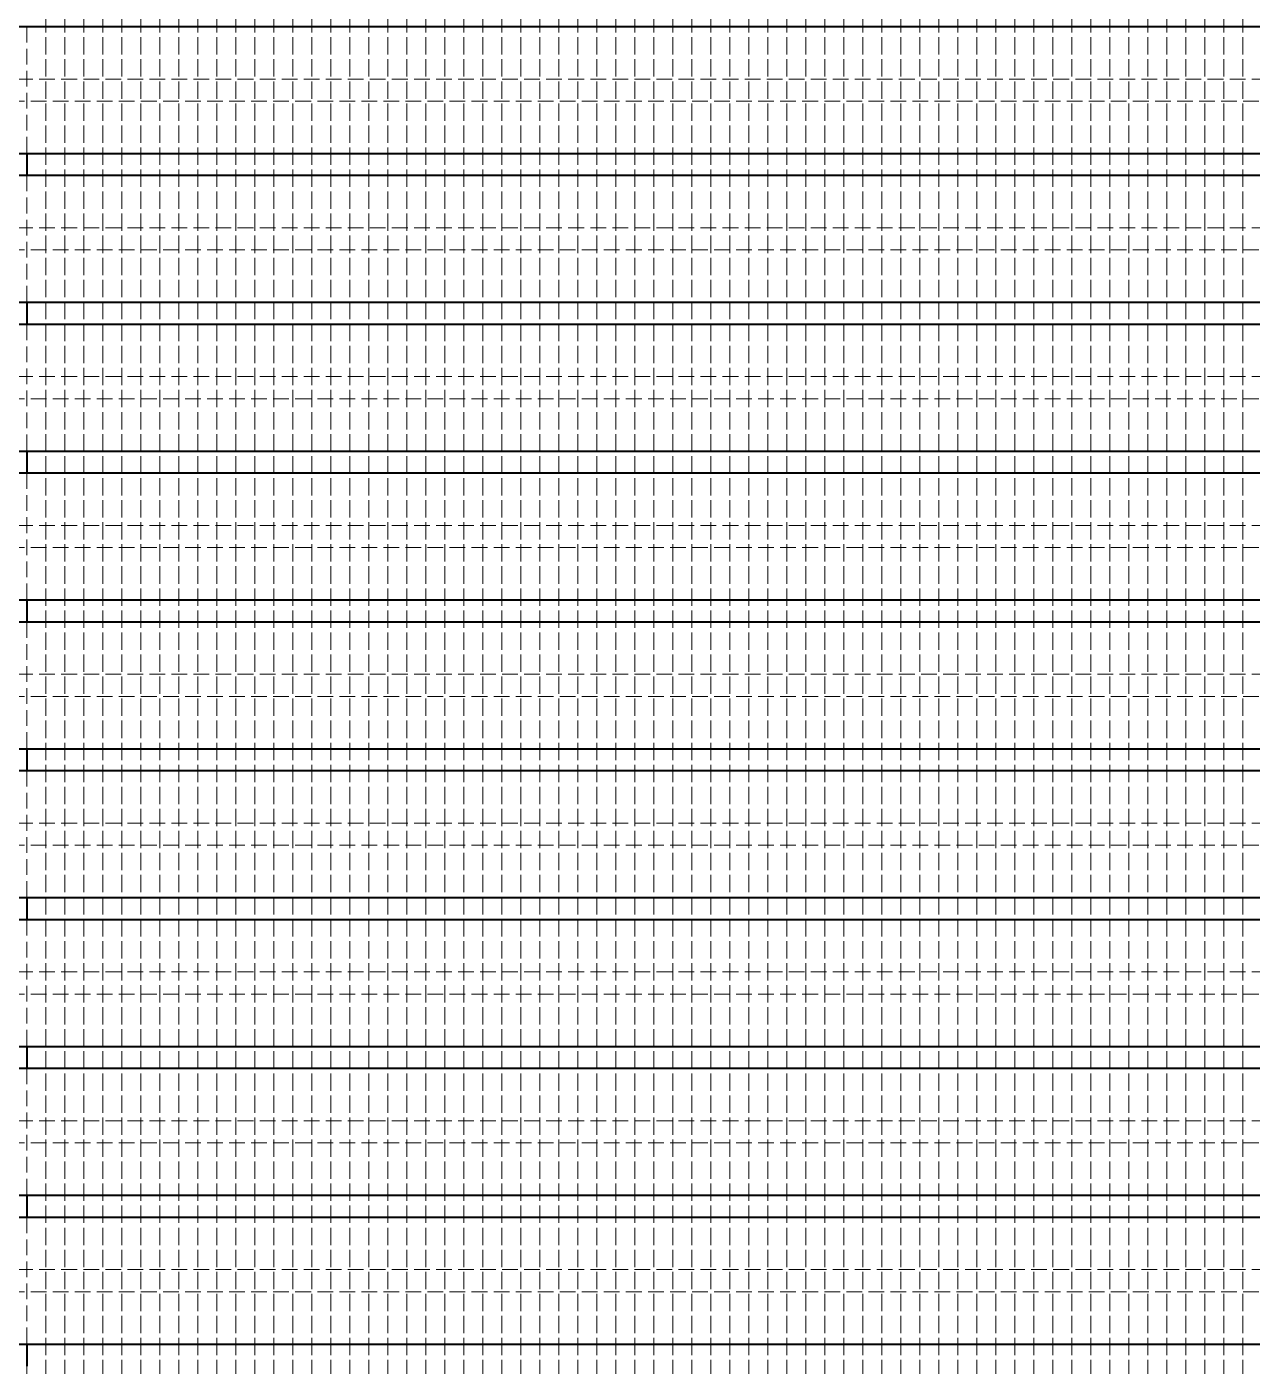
# Model space of a CAD drawing. Header units: millimetres. Extents: x 0 to 630, y 0 to 446.
# Drawn here: x 343 to 362.35, y 157.07 to 178.22 of the extents above; entities that cross this region are included whole.
import ezdxf

# ---------------------------------------------------------------- set-up
doc = ezdxf.new("R2010")
doc.units = ezdxf.units.MM
doc.header["$LTSCALE"] = 1.5
doc.linetypes.add('DASHED', pattern=[0.2067, 0.1654, -0.0413])
doc.layers.add('가려진 것(ISO)', color=2, linetype='DASHED', lineweight=18, true_color=0xffff00)
doc.layers.add('가시적인 것(ISO)', color=3, linetype='Continuous', lineweight=40, true_color=0x00ff00)

msp = doc.modelspace()

# ---------------------------------------------------------------- linework, layer by layer
at = {"layer": '가려진 것(ISO)'}
for p, q in [((343.302, 138.444), (343.302, 239.319)), ((343.302, 239.319), (343.302, 138.444)), ((343.602, 138.444), (343.602, 239.319)), ((343.602, 239.319), (343.602, 138.444)), ((343.902, 138.444), (343.902, 239.319)), ((343.902, 239.319), (343.902, 138.444)), ((344.202, 138.444), (344.202, 239.319)), ((344.202, 239.319), (344.202, 138.444)), ((344.502, 138.444), (344.502, 239.319)), ((344.502, 239.319), (344.502, 138.444)), ((344.802, 138.444), (344.802, 239.319)), ((344.802, 239.319), (344.802, 138.444)), ((345.102, 138.444), (345.102, 239.319)), ((345.102, 239.319), (345.102, 138.444)), ((345.402, 138.444), (345.402, 239.319)), ((345.402, 239.319), (345.402, 138.444)), ((345.702, 138.444), (345.702, 239.319)), ((345.702, 239.319), (345.702, 138.444)), ((346.002, 138.444), (346.002, 239.319)), ((346.002, 239.319), (346.002, 138.444)), ((346.302, 138.444), (346.302, 239.319)), ((346.302, 239.319), (346.302, 138.444)), ((346.602, 138.444), (346.602, 239.319)), ((346.602, 239.319), (346.602, 138.444)), ((346.902, 138.444), (346.902, 239.319)), ((346.902, 239.319), (346.902, 138.444)), ((347.202, 138.444), (347.202, 239.319)), ((347.202, 239.319), (347.202, 138.444)), ((347.502, 138.444), (347.502, 239.319)), ((347.502, 239.319), (347.502, 138.444)), ((347.802, 138.444), (347.802, 239.319)), ((347.802, 239.319), (347.802, 138.444)), ((348.102, 138.444), (348.102, 239.319)), ((348.102, 239.319), (348.102, 138.444)), ((348.402, 138.444), (348.402, 239.319)), ((348.402, 239.319), (348.402, 138.444)), ((348.702, 138.444), (348.702, 239.319)), ((348.702, 239.319), (348.702, 138.444)), ((349.002, 138.444), (349.002, 239.319)), ((349.002, 239.319), (349.002, 138.444)), ((349.302, 138.444), (349.302, 239.319)), ((349.302, 239.319), (349.302, 138.444)), ((349.602, 138.444), (349.602, 239.319)), ((349.602, 239.319), (349.602, 138.444)), ((349.902, 138.444), (349.902, 239.319)), ((349.902, 239.319), (349.902, 138.444)), ((350.202, 138.444), (350.202, 239.319)), ((350.202, 239.319), (350.202, 138.444)), ((350.502, 138.444), (350.502, 239.319)), ((350.502, 239.319), (350.502, 138.444)), ((350.802, 138.444), (350.802, 239.319)), ((350.802, 239.319), (350.802, 138.444)), ((351.102, 138.444), (351.102, 239.319)), ((351.102, 239.319), (351.102, 138.444)), ((351.402, 138.444), (351.402, 239.319)), ((351.402, 239.319), (351.402, 138.444)), ((351.702, 138.444), (351.702, 239.319)), ((351.702, 239.319), (351.702, 138.444)), ((352.002, 138.444), (352.002, 239.319)), ((352.002, 239.319), (352.002, 138.444)), ((352.302, 138.444), (352.302, 239.319)), ((352.302, 239.319), (352.302, 138.444)), ((352.602, 138.444), (352.602, 239.319)), ((352.602, 239.319), (352.602, 138.444)), ((352.902, 138.444), (352.902, 239.319)), ((352.902, 239.319), (352.902, 138.444)), ((353.202, 138.444), (353.202, 239.319)), ((353.202, 239.319), (353.202, 138.444)), ((353.502, 138.444), (353.502, 239.319)), ((353.502, 239.319), (353.502, 138.444)), ((353.802, 138.444), (353.802, 239.319)), ((353.802, 239.319), (353.802, 138.444)), ((354.102, 138.444), (354.102, 239.319)), ((354.102, 239.319), (354.102, 138.444)), ((354.402, 138.444), (354.402, 239.319)), ((354.402, 239.319), (354.402, 138.444)), ((354.702, 138.444), (354.702, 239.319)), ((354.702, 239.319), (354.702, 138.444)), ((355.002, 138.444), (355.002, 239.319)), ((355.002, 239.319), (355.002, 138.444)), ((355.302, 138.444), (355.302, 239.319)), ((355.302, 239.319), (355.302, 138.444)), ((355.602, 138.444), (355.602, 239.319)), ((355.602, 239.319), (355.602, 138.444)), ((355.902, 138.444), (355.902, 239.319)), ((355.902, 239.319), (355.902, 138.444)), ((356.202, 138.444), (356.202, 239.319)), ((356.202, 239.319), (356.202, 138.444)), ((356.502, 138.444), (356.502, 239.319)), ((356.502, 239.319), (356.502, 138.444)), ((356.802, 138.444), (356.802, 239.319)), ((356.802, 239.319), (356.802, 138.444)), ((357.102, 138.444), (357.102, 239.319)), ((357.102, 239.319), (357.102, 138.444)), ((357.402, 138.444), (357.402, 239.319)), ((357.402, 239.319), (357.402, 138.444)), ((357.702, 138.444), (357.702, 239.319)), ((357.702, 239.319), (357.702, 138.444)), ((358.002, 138.444), (358.002, 239.319)), ((358.002, 239.319), (358.002, 138.444)), ((358.302, 138.444), (358.302, 239.319)), ((358.302, 239.319), (358.302, 138.444)), ((358.602, 138.444), (358.602, 239.319)), ((358.602, 239.319), (358.602, 138.444)), ((358.902, 138.444), (358.902, 239.319)), ((358.902, 239.319), (358.902, 138.444)), ((359.202, 138.444), (359.202, 239.319)), ((359.202, 239.319), (359.202, 138.444)), ((359.502, 138.444), (359.502, 239.319)), ((359.502, 239.319), (359.502, 138.444)), ((359.802, 138.444), (359.802, 239.319)), ((359.802, 239.319), (359.802, 138.444)), ((360.102, 138.444), (360.102, 239.319)), ((360.102, 239.319), (360.102, 138.444)), ((360.402, 138.444), (360.402, 239.319)), ((360.402, 239.319), (360.402, 138.444)), ((360.702, 138.444), (360.702, 239.319)), ((360.702, 239.319), (360.702, 138.444)), ((361.002, 138.444), (361.002, 239.319)), ((361.002, 239.319), (361.002, 138.444)), ((361.302, 138.444), (361.302, 239.319)), ((361.302, 239.319), (361.302, 138.444)), ((361.602, 138.444), (361.602, 239.319)), ((361.602, 239.319), (361.602, 138.444)), ((361.902, 138.444), (361.902, 239.319)), ((361.902, 239.319), (361.902, 138.444)), ((362.202, 138.444), (362.202, 239.319)), ((362.202, 239.319), (362.202, 138.444)), ((343.002, 178.219), (343.002, 176.219)), ((343.002, 175.869), (343.002, 173.869)), ((343.002, 173.519), (343.002, 171.519)), ((343.002, 171.169), (343.002, 169.169)), ((343.002, 168.819), (343.002, 166.819)), ((343.002, 166.469), (343.002, 164.469)), ((343.002, 164.119), (343.002, 162.119)), ((343.002, 161.769), (343.002, 159.769)), ((343.002, 159.419), (343.002, 157.419)), ((343.002, 157.069), (343.002, 155.069))]:
    msp.add_line(p, q, dxfattribs=at)
at = {"layer": '가려진 것(ISO)', "color": 1, "true_color": 0xff0000}
for p, q in [((342.502, 177.394), (363.502, 177.394)), ((363.502, 177.044), (342.502, 177.044)), ((342.502, 175.044), (363.502, 175.044)), ((363.502, 174.694), (342.502, 174.694)), ((342.502, 172.694), (363.502, 172.694)), ((363.502, 172.344), (342.502, 172.344)), ((342.502, 170.344), (363.502, 170.344)), ((363.502, 169.994), (342.502, 169.994)), ((342.502, 167.994), (363.502, 167.994)), ((363.502, 167.644), (342.502, 167.644)), ((342.502, 165.644), (363.502, 165.644)), ((363.502, 165.294), (342.502, 165.294)), ((342.502, 163.294), (363.502, 163.294)), ((363.502, 162.944), (342.502, 162.944)), ((342.502, 160.944), (363.502, 160.944)), ((363.502, 160.594), (342.502, 160.594)), ((342.502, 158.594), (363.502, 158.594)), ((363.502, 158.244), (342.502, 158.244))]:
    msp.add_line(p, q, dxfattribs=at)
at = {"layer": '가시적인 것(ISO)', "color": 1, "true_color": 0xff0000}
for p, q in [((363.502, 178.219), (342.502, 178.219)), ((342.502, 176.219), (363.502, 176.219)), ((363.502, 175.869), (342.502, 175.869)), ((342.502, 173.869), (363.502, 173.869)), ((363.502, 173.519), (342.502, 173.519)), ((342.502, 171.519), (363.502, 171.519)), ((363.502, 171.169), (342.502, 171.169)), ((342.502, 169.169), (363.502, 169.169)), ((363.502, 168.819), (342.502, 168.819)), ((342.502, 166.819), (363.502, 166.819)), ((363.502, 166.469), (342.502, 166.469)), ((342.502, 164.469), (363.502, 164.469)), ((363.502, 164.119), (342.502, 164.119)), ((342.502, 162.119), (363.502, 162.119)), ((363.502, 161.769), (342.502, 161.769)), ((342.502, 159.769), (363.502, 159.769)), ((363.502, 159.419), (342.502, 159.419)), ((342.502, 157.419), (363.502, 157.419))]:
    msp.add_line(p, q, dxfattribs=at)
at = {"layer": '가시적인 것(ISO)'}
for p, q in [((343.002, 176.219), (343.002, 175.869)), ((343.002, 173.869), (343.002, 173.519)), ((343.002, 171.519), (343.002, 171.169)), ((343.002, 169.169), (343.002, 168.819)), ((343.002, 166.819), (343.002, 166.469)), ((343.002, 164.469), (343.002, 164.119)), ((343.002, 162.119), (343.002, 161.769)), ((343.002, 159.769), (343.002, 159.419)), ((343.002, 157.419), (343.002, 157.069))]:
    msp.add_line(p, q, dxfattribs=at)

doc.saveas('drawing.dxf')
